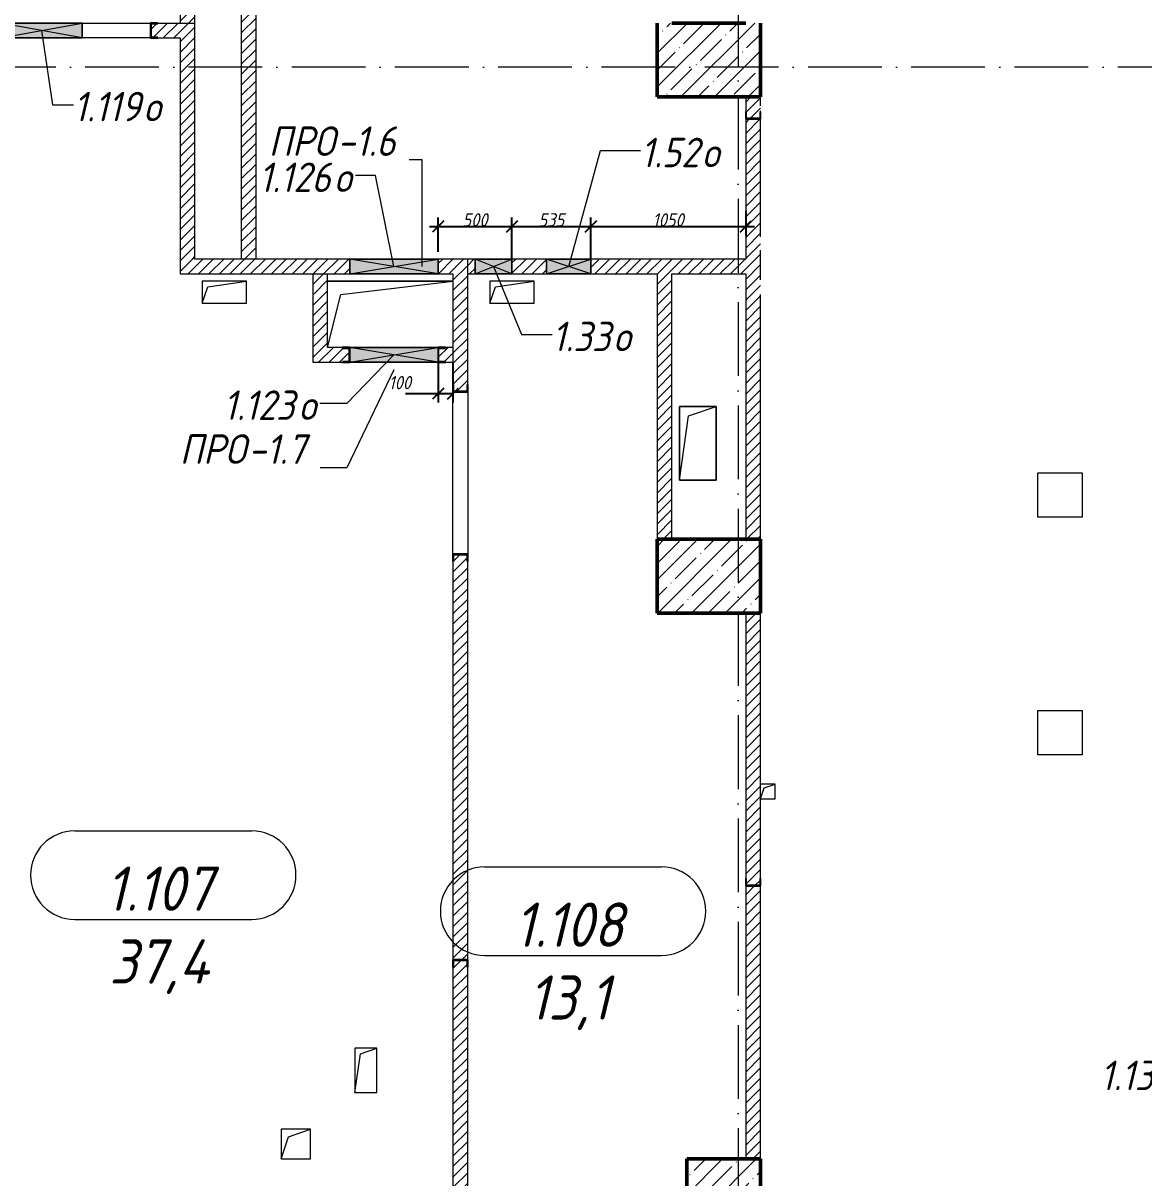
# Model space of a CAD drawing. Header units: millimetres. Extents: x -401725 to 250493, y 305116 to 802890.
# Drawn here: x -92265 to -84665, y 514568 to 522397 of the extents above; entities that cross this region are included whole.
import ezdxf

# ---------------------------------------------------------------- set-up
doc = ezdxf.new("R2010")
doc.units = ezdxf.units.MM
doc.linetypes.add('50_200_ШТРИХ_1Т_ш5_п1_п1_', pattern=[700, 500, -100, 0, -100])
for name, color, linetype, lineweight in [('A-____-____-DIMS', 7, 'Continuous', 9), ('A-DETL-GENF-OTLN', 7, 'Continuous', 9), ('A-FLOR-____-OTLN', 7, 'Continuous', 9), ('A-GENM-____-IDEN', 7, 'Continuous', 9), ('A-GENM-____-MCUT', 7, 'Continuous', 25), ('A-GENM-____-OTLN', 7, 'Continuous', 9), ('A-GENM-____-OTLN-1', 7, 'Continuous', 25), ('A-GLAZ-____-IDEN', 7, 'Continuous', 9), ('A-GLAZ-____-OTLN', 7, 'Continuous', 9), ('A-WALL-____-PATT-1', 7, 'Continuous', 9), ('A-WALL-FNSH-MCUT-1', 7, 'Continuous', 9), ('I-WALL-____-OTLN', 7, 'Continuous', 9), ('S-COLS-____-MCUT', 7, 'Continuous', 50), ('S-COLS-____-OTLN', 7, 'Continuous', 9), ('S-GRID-____-OTLN-1', 7, '50_200_ШТРИХ_1Т_ш5_п1_п1_', 9)]:
    doc.layers.add(name, color=color, linetype=linetype, lineweight=lineweight)
doc.layers.add('A-AREA-IDEN-1', color=7, linetype='Continuous', lineweight=9, true_color=0x000000)
doc.styles.add('ISOCPEUR_I', font='isocpeui.ttf', dxfattribs={"width": 0.9, "height": 2.5})
doc.styles.add('ISOCPEUR_I_11', font='isocpeui.ttf', dxfattribs={"width": 0.9, "height": 200})
doc.styles.add('ISOCPEUR_I_7', font='isocpeui.ttf', dxfattribs={"width": 0.9, "height": 90})
doc.dimstyles.new('ISO-1_8_0_9К_СРЕДНИЙ_Кладочные_1', dxfattribs={"dimscale": 304.8, "dimtxt": 89.638306, "dimasz": 0.246063, "dimexe": 0.19685, "dimexo": 0, "dimgap": 0, "dimtad": 1, "dimdec": 3, "dimrnd": 0.001, "dimdsep": 46, "dimtxsty": 'ISOCPEUR_I_7', "dimblk1": 'OBLIQUE', "dimblk2": 'OBLIQUE', "dimsah": 1, "dimcen": 0.09, "dimdle": 0.19685, "dimazin": 0, "dimtfac": 1, "dimtdec": 4, "dimtix": 1, "dimtmove": 0, "dimatfit": 3, "dimfxl": 1, "dimtvp": 1, "dimtolj": 1, "dimtzin": 0, "dimarcsym": 2})
doc.dimstyles.new('ISO-1_8_0_9К_СРЕДНИЙ_Кладочные_2', dxfattribs={"dimscale": 304.8, "dimtxt": 89.638306, "dimasz": 0.246063, "dimexe": 0.19685, "dimexo": 0, "dimgap": 0, "dimtad": 1, "dimdec": 3, "dimrnd": 0.001, "dimdsep": 46, "dimtxsty": 'ISOCPEUR_I_7', "dimblk1": 'OBLIQUE', "dimblk2": 'OBLIQUE', "dimsah": 1, "dimcen": 0.09, "dimdle": 0.19685, "dimazin": 0, "dimtfac": 1, "dimtdec": 4, "dimtix": 1, "dimtmove": 1, "dimatfit": 3, "dimfxl": 1, "dimtvp": 1, "dimtolj": 1, "dimtzin": 0, "dimarcsym": 2})
pattern_1 = [(45, (-176515.067, 459015.94), (-35.35534, 35.35534), [])]

# ---------------------------------------------------------------- blocks, each defined once
blk = doc.blocks.new('BSC_Колонна _Прямоугольная - 500х500-V117-АР1_План отверстий 1 этажа в осях 1-64_Ю-ЯЯ')
at = {"layer": 'S-COLS-____-OTLN'}
h = blk.add_hatch(dxfattribs=at)
h.set_pattern_fill('FP_128', color=256, style=0, pattern_type=2)
h.set_pattern_definition([(315, (-55431.04, 89000), (114.04925, 114.04925), []), (315, (-55431.04, 88885.95), (114.04925, 114.04925), [201.613, -40.323, 3.353, -36.97])])
h.paths.add_polyline_path([(-250, 250), (-250, -250), (250, -250), (250, 250)], flags=0)
at = {"layer": 'S-COLS-____-MCUT'}
for p, q in [((250, 250), (-250, 250)), ((-250, 250), (-250, -250)), ((250, -250), (250, 250)), ((-250, -250), (250, -250))]:
    blk.add_line(p, q, dxfattribs=at)
blk = doc.blocks.new('BSC_Колонна _Прямоугольная - 500х700-V147-АР1_План отверстий 1 этажа в осях 1-64_Ю-ЯЯ')
at = {"layer": 'S-COLS-____-OTLN'}
h = blk.add_hatch(dxfattribs=at)
h.set_pattern_fill('FP_159', color=256, style=0, pattern_type=2)
h.set_pattern_definition([(315, (-63131.04, 88900), (114.04925, 114.04925), []), (315, (-63131.04, 88785.95), (114.04925, 114.04925), [201.613, -40.323, 3.353, -36.97])])
h.paths.add_polyline_path([(-250, 250), (-250, -350), (250, -350), (250, 350), (-250, 350)], flags=0)
at = {"layer": 'S-COLS-____-MCUT'}
for p, q in [((250, 350), (-250, 350)), ((-250, 350), (-250, -350)), ((250, -250), (250, 250)), ((-250, -350), (250, -350))]:
    blk.add_line(p, q, dxfattribs=at)
blk = doc.blocks.new('BSC_Колонна _Прямоугольная - 500х700-V150-АР1_План отверстий 1 этажа в осях 1-64_Ю-ЯЯ')
at = {"layer": 'S-COLS-____-OTLN'}
h = blk.add_hatch(dxfattribs=at)
h.set_pattern_fill('FP_162', color=256, style=0, pattern_type=2)
h.set_pattern_definition([(315, (-59631.04, 88900), (114.04925, 114.04925), []), (315, (-59631.04, 88785.95), (114.04925, 114.04925), [201.613, -40.323, 3.353, -36.97])])
h.paths.add_polyline_path([(-250, 350), (-250, -350), (250, -350), (250, 350)], flags=0)
at = {"layer": 'S-COLS-____-MCUT'}
for p, q in [((250, 350), (-250, 350)), ((-250, 350), (-250, -350)), ((250, -350), (250, 350)), ((-250, -350), (250, -350))]:
    blk.add_line(p, q, dxfattribs=at)
blk = doc.blocks.new('154_Фахверк_СКБ_Швеллер - Тип_100_4010_1-28088705-АР1_План отверстий 1 этажа в осях 1-64_Ю-ЯЯ')
at = {"layer": 'A-GENM-____-MCUT'}
for p, q in [((175, 50), (125, 50)), ((125, 50), (125, -50)), ((128, 47), (175, 47)), ((128, -47), (128, 47)), ((175, 47), (175, 50)), ((125, -50), (175, -50)), ((175, -47), (128, -47)), ((175, -50), (175, -47))]:
    blk.add_line(p, q, dxfattribs=at)
blk = doc.blocks.new('154_Фахверк_СКБ_Швеллер - Тип_100_4010-27789772-АР1_План отверстий 1 этажа в осях 1-64_Ю-ЯЯ')
at = {"layer": 'A-GENM-____-MCUT'}
for p, q in [((175, 50), (125, 50)), ((125, 50), (125, -50)), ((128, 47), (175, 47)), ((128, -47), (128, 47)), ((175, 47), (175, 50)), ((125, -50), (175, -50)), ((175, -47), (128, -47)), ((175, -50), (175, -47))]:
    blk.add_line(p, q, dxfattribs=at)
blk = doc.blocks.new('154_Фахверк_СКБ_Швеллер - Тип_100_3600-27825154-АР1_План отверстий 1 этажа в осях 1-64_Ю-ЯЯ')
at = {"layer": 'A-GENM-____-MCUT'}
for p, q in [((175, 50), (125, 50)), ((125, 50), (125, -50)), ((128, 47), (175, 47)), ((128, -47), (128, 47)), ((175, 47), (175, 50)), ((125, -50), (175, -50)), ((175, -47), (128, -47)), ((175, -50), (175, -47))]:
    blk.add_line(p, q, dxfattribs=at)
blk = doc.blocks.new('AR_Отверстие прямоугольное _в плите_ - AR_Отверстие прямоугольное _в плите_-30459597-АР1_План отверстий 1 этажа в осях 1-64_Ю-ЯЯ')
at = {"layer": 'A-GENM-____-OTLN'}
for p, q in [((100, 100), (-100, 100)), ((-100, 100), (-100, -100)), ((-50, 50), (100, 100)), ((100, -100), (100, 100)), ((-100, -100), (-50, 50)), ((-100, -100), (100, -100))]:
    blk.add_line(p, q, dxfattribs=at)
blk = doc.blocks.new('AR_Отверстие прямоугольное _в плите_ - AR_Отверстие прямоугольное _в плите_-30459630-АР1_План отверстий 1 этажа в осях 1-64_Ю-ЯЯ')
at = {"layer": 'A-GENM-____-OTLN'}
for p, q in [((75, 150), (-75, 150)), ((-75, 150), (-75, -150)), ((-75, -150), (-37.5, 112.5)), ((-37.5, 112.5), (75, 150)), ((75, -150), (75, 150)), ((-75, -150), (75, -150))]:
    blk.add_line(p, q, dxfattribs=at)
blk = doc.blocks.new('AR_Отверстие прямоугольное _в плите_ - AR_Отверстие прямоугольное _в плите_-30459637-АР1_План отверстий 1 этажа в осях 1-64_Ю-ЯЯ')
at = {"layer": 'A-GENM-____-OTLN'}
for p, q in [((150, 75), (-150, 75)), ((-150, 75), (-150, -75)), ((-150, -75), (-112.5, 37.5)), ((-112.5, 37.5), (150, 75)), ((150, -75), (150, 75)), ((-150, -75), (150, -75))]:
    blk.add_line(p, q, dxfattribs=at)
blk = doc.blocks.new('AR_Отверстие прямоугольное _в плите_ - AR_Отверстие прямоугольное _в плите_-30459871-АР1_План отверстий 1 этажа в осях 1-64_Ю-ЯЯ')
at = {"layer": 'A-GENM-____-OTLN'}
for p, q in [((50, 50), (-50, 50)), ((-50, -50), (-25, 25)), ((-25, 25), (50, 50)), ((50, -50), (50, 50)), ((-50, -50), (50, -50))]:
    blk.add_line(p, q, dxfattribs=at)
blk = doc.blocks.new('AR_Отверстие прямоугольное _в плите_ - AR_Отверстие прямоугольное _в плите_-V185-АР1_План отверстий 1 этажа в осях 1-64_Ю-ЯЯ')
at = {"layer": 'A-GENM-____-OTLN'}
for p, q in [((125, 250), (-125, 250)), ((-125, 250), (-125, -250)), ((-62.5, 187.5), (125, 250)), ((125, -250), (125, 250)), ((-125, -250), (-62.5, 187.5)), ((-125, -250), (125, -250))]:
    blk.add_line(p, q, dxfattribs=at)
blk = doc.blocks.new('AR_Отверстие прямоугольное _в плите_ - AR_Отверстие прямоугольное _в плите_-30602922-АР1_План отверстий 1 этажа в осях 1-64_Ю-ЯЯ')
at = {"layer": 'A-GENM-____-OTLN'}
for p, q in [((425, 225), (-425, 225)), ((-335, 135), (425, 225)), ((-425, -225), (-335, 135))]:
    blk.add_line(p, q, dxfattribs=at)
blk = doc.blocks.new('AR_Отверстие прямоугольное _в стене__БезПР - AR_Отверстие прямоугольное _в стене__БезПР-36427560-АР1_План отверстий 1 этажа в осях 1-64_Ю-ЯЯ')
at = {"layer": 'A-GLAZ-____-OTLN'}
blk.add_hatch(color=256, dxfattribs=at).paths.add_polyline_path([(275, 50), (-275, 50), (-275, -50), (275, -50)], flags=0)
at = {"layer": 'A-DETL-GENF-OTLN'}
for p, q in [((-275, -50), (-275, 50)), ((-275, 50), (275, 50)), ((275, 50), (-275, -50)), ((-275, 50), (275, -50)), ((275, 50), (-275, 50)), ((-275, 50), (-275, -50)), ((275, 50), (275, -50)), ((275, -50), (275, 50)), ((275, -50), (-275, -50)), ((-275, -50), (275, -50))]:
    blk.add_line(p, q, dxfattribs=at)
at = {"layer": 'A-GLAZ-____-OTLN'}
blk.add_line((275, 50), (-275, 50), dxfattribs=at)
blk = doc.blocks.new('AR_Отверстие прямоугольное _в стене__БезПР - AR_Отверстие прямоугольное _в стене__БезПР-36428558-АР1_План отверстий 1 этажа в осях 1-64_Ю-ЯЯ')
at = {"layer": 'A-GLAZ-____-OTLN'}
blk.add_hatch(color=256, dxfattribs=at).paths.add_polyline_path([(125, 50), (-125, 50), (-125, -50), (125, -50)], flags=0)
at = {"layer": 'A-DETL-GENF-OTLN'}
for p, q in [((-125, -50), (-125, 50)), ((-125, 50), (125, 50)), ((125, 50), (-125, -50)), ((-125, 50), (125, -50)), ((125, 50), (-125, 50)), ((-125, 50), (-125, -50)), ((125, 50), (125, -50)), ((125, -50), (125, 50)), ((125, -50), (-125, -50)), ((-125, -50), (125, -50))]:
    blk.add_line(p, q, dxfattribs=at)
blk = doc.blocks.new('AR_Отверстие прямоугольное _в стене_ - AR_Отверстие прямоугольное _в стене__ОВ-36734209-АР1_План отверстий 1 этажа в осях 1-64_Ю-ЯЯ')
at = {"layer": 'A-GLAZ-____-OTLN'}
blk.add_hatch(color=256, dxfattribs=at).paths.add_polyline_path([(-300, 50), (-300, -50), (300, -50), (300, 50), (172.9, 50)], flags=0)
at = {"layer": 'A-DETL-GENF-OTLN'}
for p, q in [((-300, 50), (300, 50)), ((300, 50), (-300, -50)), ((-300, 50), (300, -50)), ((300, 50), (-300, 50)), ((300, -50), (-300, -50)), ((-300, -50), (300, -50))]:
    blk.add_line(p, q, dxfattribs=at)
blk = doc.blocks.new('AR_Отверстие прямоугольное _в стене__БезПР - AR_Отверстие прямоугольное _в стене__БезПР-36429167-АР1_План отверстий 1 этажа в осях 1-64_Ю-ЯЯ')
at = {"layer": 'A-GLAZ-____-OTLN'}
blk.add_hatch(color=256, dxfattribs=at).paths.add_polyline_path([(150, 50), (-150, 50), (-150, -50), (150, -50)], flags=0)
at = {"layer": 'A-DETL-GENF-OTLN'}
for p, q in [((-150, -50), (-150, 50)), ((-150, 50), (150, 50)), ((150, 50), (-150, -50)), ((-150, 50), (150, -50)), ((150, 50), (-150, 50)), ((-150, 50), (-150, -50)), ((150, 50), (150, -50)), ((150, -50), (150, 50)), ((150, -50), (-150, -50)), ((-150, -50), (150, -50))]:
    blk.add_line(p, q, dxfattribs=at)
blk = doc.blocks.new('AR_Отверстие прямоугольное _в стене_ - AR_Отверстие прямоугольное _в стене__ОВ-36734125-АР1_План отверстий 1 этажа в осях 1-64_Ю-ЯЯ')
at = {"layer": 'A-GLAZ-____-OTLN'}
blk.add_hatch(color=256, dxfattribs=at).paths.add_polyline_path([(172.9, 50), (-300, 50), (-300, -50), (300, -50), (300, 50)], flags=0)
at = {"layer": 'A-DETL-GENF-OTLN'}
for p, q in [((-300, -50), (-300, 50)), ((-300, 50), (300, 50)), ((300, 50), (-300, -50)), ((-300, 50), (300, -50)), ((300, 50), (-300, 50)), ((-300, 50), (-300, -50)), ((300, 50), (300, -50)), ((300, -50), (300, 50)), ((300, -50), (-300, -50)), ((-300, -50), (300, -50))]:
    blk.add_line(p, q, dxfattribs=at)
blk = doc.blocks.new('_Oblique')
at = {"color": 0, "linetype": 'ByBlock', "lineweight": -2}
blk.add_line((-0.5, -0.5), (0.5, 0.5), dxfattribs=at)
blk = doc.blocks.new('*D13706')
at = {"layer": 'A-____-____-DIMS', "color": 0, "lineweight": -2, "transparency": 16777216}
for p, q in [((-89450.1, 520847), (-89450.1, 521077.7)), ((-88950.1, 520797), (-88950.1, 521077.7)), ((-89510.1, 521017.7), (-88890.1, 521017.7))]:
    blk.add_line(p, q, dxfattribs=at)
at = {"layer": 'Defpoints', "color": 0, "transparency": 16777216}
for p in [(-88950.1, 521017.7), (-89450.1, 520847), (-88950.1, 520797)]:
    blk.add_point(p, dxfattribs=at)
at = {"layer": 'A-____-____-DIMS', "color": 0, "lineweight": -2, "transparency": 16777216, "xscale": 75, "yscale": 75, "zscale": 75, "rotation": 180}
blk.add_blockref('_Oblique', (-89450.1, 521017.7), dxfattribs=at)
at = {"layer": 'A-____-____-DIMS', "color": 0, "lineweight": -2, "transparency": 16777216, "xscale": 75, "yscale": 75, "zscale": 75}
blk.add_blockref('_Oblique', (-88950.1, 521017.7), dxfattribs=at)
at = {"layer": 'A-____-____-DIMS', "color": 0, "transparency": 16777216, "insert": (-89200.1, 521062.7), "char_height": 90, "width": 409.578, "attachment_point": 5, "style": 'ISOCPEUR_I_7'}
blk.add_mtext('\\A1;500', dxfattribs=at)
blk = doc.blocks.new('*D13707')
at = {"layer": 'A-____-____-DIMS', "color": 0, "lineweight": -2, "transparency": 16777216}
for p, q in [((-88950.1, 520797), (-88950.1, 521077.7)), ((-88415.1, 520797), (-88415.1, 521077.7)), ((-89010.1, 521017.7), (-88355.1, 521017.7))]:
    blk.add_line(p, q, dxfattribs=at)
at = {"layer": 'Defpoints', "color": 0, "transparency": 16777216}
for p in [(-88415.1, 521017.7), (-88950.1, 520797), (-88415.1, 520797)]:
    blk.add_point(p, dxfattribs=at)
at = {"layer": 'A-____-____-DIMS', "color": 0, "lineweight": -2, "transparency": 16777216, "xscale": 75, "yscale": 75, "zscale": 75, "rotation": 180}
blk.add_blockref('_Oblique', (-88950.1, 521017.7), dxfattribs=at)
at = {"layer": 'A-____-____-DIMS', "color": 0, "lineweight": -2, "transparency": 16777216, "xscale": 75, "yscale": 75, "zscale": 75}
blk.add_blockref('_Oblique', (-88415.1, 521017.7), dxfattribs=at)
at = {"layer": 'A-____-____-DIMS', "color": 0, "transparency": 16777216, "insert": (-88682.6, 521062.7), "char_height": 90, "width": 409.578, "attachment_point": 5, "style": 'ISOCPEUR_I_7'}
blk.add_mtext('\\A1;535', dxfattribs=at)
blk = doc.blocks.new('*D13708')
at = {"layer": 'A-____-____-DIMS', "color": 0, "lineweight": -2, "transparency": 16777216}
for p, q in [((-87365.1, 521123.8), (-87365.1, 520957.7)), ((-88415.1, 520797), (-88415.1, 521077.7)), ((-88475.1, 521017.7), (-87305.1, 521017.7))]:
    blk.add_line(p, q, dxfattribs=at)
at = {"layer": 'Defpoints', "color": 0, "transparency": 16777216}
for p in [(-87365.1, 521123.8), (-87365.1, 521017.7), (-88415.1, 520797)]:
    blk.add_point(p, dxfattribs=at)
at = {"layer": 'A-____-____-DIMS', "color": 0, "lineweight": -2, "transparency": 16777216, "xscale": 75, "yscale": 75, "zscale": 75, "rotation": 180}
blk.add_blockref('_Oblique', (-88415.1, 521017.7), dxfattribs=at)
at = {"layer": 'A-____-____-DIMS', "color": 0, "lineweight": -2, "transparency": 16777216, "xscale": 75, "yscale": 75, "zscale": 75}
blk.add_blockref('_Oblique', (-87365.1, 521017.7), dxfattribs=at)
at = {"layer": 'A-____-____-DIMS', "color": 0, "transparency": 16777216, "insert": (-87890.1, 521062.7), "char_height": 90, "width": 504.733, "attachment_point": 5, "style": 'ISOCPEUR_I_7'}
blk.add_mtext('\\A1;1050', dxfattribs=at)
blk = doc.blocks.new('*D13709')
at = {"layer": 'A-____-____-DIMS', "color": 0, "lineweight": -2, "transparency": 16777216}
for p, q in [((-89450.1, 520145), (-89450.1, 519824.4)), ((-89350.1, 520097), (-89350.1, 519824.4)), ((-89450.1, 519884.4), (-89671.6, 519884.4)), ((-89350.1, 519884.4), (-89510.1, 519884.4))]:
    blk.add_line(p, q, dxfattribs=at)
at = {"layer": 'Defpoints', "color": 0, "transparency": 16777216}
for p in [(-89450.1, 520145), (-89350.1, 520097), (-89350.1, 519884.4)]:
    blk.add_point(p, dxfattribs=at)
at = {"layer": 'A-____-____-DIMS', "color": 0, "lineweight": -2, "transparency": 16777216, "xscale": 75, "yscale": 75, "zscale": 75, "rotation": 180}
blk.add_blockref('_Oblique', (-89450.1, 519884.4), dxfattribs=at)
at = {"layer": 'A-____-____-DIMS', "color": 0, "lineweight": -2, "transparency": 16777216, "xscale": 75, "yscale": 75, "zscale": 75}
blk.add_blockref('_Oblique', (-89350.1, 519884.4), dxfattribs=at)
at = {"layer": 'A-____-____-DIMS', "color": 0, "transparency": 16777216, "insert": (-89785.5, 520004.4), "char_height": 90, "width": 368.207, "attachment_point": 1, "line_spacing_factor": 1.149209, "style": 'ISOCPEUR_I_7'}
blk.add_mtext('\\A1;100', dxfattribs=at)
blk = doc.blocks.new('AAR_СКБ_Марка_помещения_1_5 ммп - Номер _ Площадь-27962135-АИ_План этажа_Стены_1')
at = {"layer": 'A-AREA-IDEN-1'}
for p, q in [((-2.987, 3), (3.013, 3)), ((-2.987, 0), (3.013, 0))]:
    blk.add_line(p, q, dxfattribs=at)
for centre, start, end in [((-2.987, 1.5), 90, 270), ((3.013, 1.5), 270, 90)]:
    blk.add_arc(centre, 1.5, start, end, dxfattribs=at)

msp = doc.modelspace()

# ---------------------------------------------------------------- hatches: boundary and pattern name
at = {"layer": 'A-WALL-____-PATT-1'}
h = msp.add_hatch(dxfattribs=at)
h.set_pattern_fill('FP_5', color=256, style=0, pattern_type=2)
h.set_pattern_definition(pattern_1)
h.paths.add_polyline_path([(-91200.0675, 522396.6355), (-91100.0675, 522396.6355), (-91100.0675, 523466.983), (-91200.0675, 523466.983), (-91200.0675, 522697.7393)], flags=0)
h.paths.add_polyline_path([(-91119.7226, 523766.983), (-91100.0675, 523766.983), (-91100.0675, 525546.983), (-91200.0675, 525546.983), (-91200.0675, 523766.983)], flags=0)
h.paths.add_polyline_path([(-91196.6192, 525996.983), (-91100.0675, 525996.983), (-91100.0675, 526096.983), (-91200.0675, 526096.983), (-91200.0675, 525996.983)], flags=0)
h = msp.add_hatch(dxfattribs=at)
h.set_pattern_fill('FP_5', color=256, style=0, pattern_type=2)
h.set_pattern_definition(pattern_1)
h.paths.add_polyline_path([(-90685.0675, 520796.983), (-90685.0675, 523096.983), (-90785.0675, 523096.983), (-90785.0675, 520796.983)], flags=0)
h = msp.add_hatch(dxfattribs=at)
h.set_pattern_fill('FP_5', color=256, style=0, pattern_type=2)
h.set_pattern_definition(pattern_1)
h.paths.add_polyline_path([(-91200.0675, 522296.6355), (-91200.0675, 522396.6355), (-91350.0675, 522396.6355), (-91350.0675, 522393.6355), (-91397.0675, 522393.6355), (-91397.0675, 522299.6355), (-91350.0675, 522299.6355), (-91350.0675, 522296.6355)], flags=0)
h.paths.add_polyline_path([(-93015.0675, 522296.6355), (-92550.0675, 522296.6355), (-92550.0675, 522299.6355), (-92503.0675, 522299.6355), (-92503.0675, 522393.6355), (-92550.0675, 522393.6355), (-92550.0675, 522396.6355), (-93015.0675, 522396.6355), (-93015.0675, 522299.6355)], flags=0)
h = msp.add_hatch(dxfattribs=at)
h.set_pattern_fill('FP_5', color=256, style=0, pattern_type=2)
h.set_pattern_definition(pattern_1)
h.paths.add_polyline_path([(-91200.0675, 520796.983), (-91100.0675, 520796.983), (-91100.0675, 522396.6355), (-91200.0675, 522396.6355), (-91200.0675, 521083.2542)], flags=0)
h = msp.add_hatch(dxfattribs=at)
h.set_pattern_fill('FP_5', color=256, style=0, pattern_type=2)
h.set_pattern_definition(pattern_1)
h.paths.add_polyline_path([(-87365.0675, 518896.983), (-87265.0675, 518896.983), (-87265.0675, 521746.983), (-87365.0675, 521746.983), (-87365.0675, 519468.7691)], flags=0)
h.paths.add_polyline_path([(-87278.4311, 521749.983), (-87268.0675, 521749.983), (-87268.0675, 521796.983), (-87265.0675, 521796.983), (-87265.0675, 521896.983), (-87365.0675, 521896.983), (-87365.0675, 521796.983), (-87362.0675, 521796.983), (-87362.0675, 521749.983)], flags=0)
h = msp.add_hatch(dxfattribs=at)
h.set_pattern_fill('FP_5', color=256, style=0, pattern_type=2)
h.set_pattern_definition(pattern_1)
h.paths.add_polyline_path([(-89350.0675, 520696.983), (-89350.0675, 520796.983), (-89450.0675, 520796.983), (-89450.0675, 520696.983)], flags=0)
h.paths.add_polyline_path([(-90050.0675, 520696.983), (-90050.0675, 520796.983), (-91200.0675, 520796.983), (-91200.0675, 520696.983)], flags=0)
h = msp.add_hatch(dxfattribs=at)
h.set_pattern_fill('FP_5', color=256, style=0, pattern_type=2)
h.set_pattern_definition(pattern_1)
h.paths.add_polyline_path([(-89253.0675, 513296.983), (-89250.0675, 513296.983), (-89250.0675, 515996.983), (-89253.0675, 515996.983), (-89253.0675, 516043.983), (-89347.0675, 516043.983), (-89347.0675, 515996.983), (-89350.0675, 515996.983), (-89350.0675, 513296.983), (-89347.0675, 513296.983)], flags=0)
h.paths.add_polyline_path([(-89350.0675, 516046.983), (-89250.0675, 516046.983), (-89250.0675, 518746.983), (-89253.0675, 518746.983), (-89253.0675, 518793.983), (-89347.0675, 518793.983), (-89347.0675, 518746.983), (-89350.0675, 518746.983), (-89350.0675, 516239.7989)], flags=0)
h.paths.add_polyline_path([(-89347.0675, 519899.983), (-89253.0675, 519899.983), (-89253.0675, 519946.983), (-89250.0675, 519946.983), (-89250.0675, 520796.983), (-89350.0675, 520796.983), (-89350.0675, 519946.983), (-89347.0675, 519946.983)], flags=0)
h = msp.add_hatch(dxfattribs=at)
h.set_pattern_fill('FP_5', color=256, style=0, pattern_type=2)
h.set_pattern_definition(pattern_1)
h.paths.add_polyline_path([(-87365.0675, 520696.983), (-87365.0675, 520796.983), (-88415.0675, 520796.983), (-88415.0675, 520696.983), (-87865.0675, 520696.983)], flags=0)
h.paths.add_polyline_path([(-89250.0675, 520696.983), (-89200.0675, 520696.983), (-89200.0675, 520796.983), (-89250.0675, 520796.983)], flags=0)
h.paths.add_polyline_path([(-88950.0675, 520696.983), (-88715.0675, 520696.983), (-88715.0675, 520796.983), (-88950.0675, 520796.983), (-88950.0675, 520773.6367)], flags=0)
h = msp.add_hatch(dxfattribs=at)
h.set_pattern_fill('FP_5', color=256, style=0, pattern_type=2)
h.set_pattern_definition(pattern_1)
h.paths.add_polyline_path([(-90200.0675, 520196.983), (-90200.0675, 520696.983), (-90300.0675, 520696.983), (-90300.0675, 520196.983)], flags=0)
h = msp.add_hatch(dxfattribs=at)
h.set_pattern_fill('FP_5', color=256, style=0, pattern_type=2)
h.set_pattern_definition(pattern_1)
h.paths.add_polyline_path([(-87865.0675, 518896.983), (-87865.0675, 520696.983), (-87965.0675, 520696.983), (-87965.0675, 518896.983)], flags=0)
h = msp.add_hatch(dxfattribs=at)
h.set_pattern_fill('FP_5', color=256, style=0, pattern_type=2)
h.set_pattern_definition(pattern_1)
h.paths.add_polyline_path([(-89400.0675, 520096.983), (-89350.0675, 520096.983), (-89350.0675, 520196.983), (-89400.0675, 520196.983), (-89400.0675, 520193.983), (-89447.0675, 520193.983), (-89447.0675, 520099.983), (-89400.0675, 520099.983)], flags=0)
h.paths.add_polyline_path([(-90300.0675, 520096.983), (-90100.0675, 520096.983), (-90100.0675, 520099.983), (-90053.0675, 520099.983), (-90053.0675, 520193.983), (-90100.0675, 520193.983), (-90100.0675, 520196.983), (-90300.0675, 520196.983)], flags=0)
h = msp.add_hatch(dxfattribs=at)
h.set_pattern_fill('FP_5', color=256, style=0, pattern_type=2)
h.set_pattern_definition(pattern_1)
h.paths.add_polyline_path([(-87365.0675, 514696.983), (-87265.0675, 514696.983), (-87265.0675, 516546.983), (-87365.0675, 516546.983), (-87365.0675, 516239.7989)], flags=0)
h.paths.add_polyline_path([(-87268.0675, 516549.983), (-87268.0675, 516596.983), (-87265.0675, 516596.983), (-87265.0675, 518396.983), (-87365.0675, 518396.983), (-87365.0675, 516596.983), (-87362.0675, 516596.983), (-87362.0675, 516549.983)], flags=0)

# ---------------------------------------------------------------- linework, layer by layer
at = {"layer": 'A-FLOR-____-OTLN'}
for p, q in [((-90200.0675, 520646.983), (-89350.0675, 520646.983)), ((-87815.0675, 519796.983), (-87565.0675, 519796.983)), ((-87815.0675, 519296.983), (-87815.0675, 519796.983)), ((-87565.0675, 519796.983), (-87565.0675, 519296.983)), ((-85384.6106, 519346.983), (-85084.6106, 519346.983)), ((-85384.6106, 519046.983), (-85384.6106, 519346.983)), ((-85084.6106, 519346.983), (-85084.6106, 519046.983)), ((-87565.0675, 519296.983), (-87815.0675, 519296.983)), ((-85084.6106, 519046.983), (-85384.6106, 519046.983)), ((-85384.6106, 517736.983), (-85084.6106, 517736.983)), ((-85384.6106, 517436.983), (-85384.6106, 517736.983)), ((-85084.6106, 517736.983), (-85084.6106, 517436.983)), ((-85084.6106, 517436.983), (-85384.6106, 517436.983))]:
    msp.add_line(p, q, dxfattribs=at)
at = {"layer": 'A-GENM-____-IDEN'}
for p, q in [((-89558.7008, 521469.2496), (-89646.9003, 521469.2496)), ((-89558.7008, 520746.983), (-89558.7008, 521469.2496)), ((-89750.0675, 520046.983), (-90068.9136, 519381.4975)), ((-90068.9136, 519381.4975), (-90250.0596, 519381.4975))]:
    msp.add_line(p, q, dxfattribs=at)
at = {"layer": 'A-GLAZ-____-IDEN'}
for p, q in [((-92140.0675, 522346.6355), (-92064.9597, 521843.366)), ((-92064.9597, 521843.366), (-91923.0177, 521843.366)), ((-88565.0675, 520746.983), (-88350.2556, 521531.9458)), ((-88350.2556, 521531.9458), (-88077.4181, 521531.9458)), ((-89876.1322, 521364.0433), (-90011.3038, 521364.0433)), ((-89750.0675, 520746.983), (-89876.1322, 521364.0433)), ((-89075.0675, 520746.983), (-88886.1818, 520284.5286)), ((-88886.1818, 520284.5286), (-88677.9581, 520284.5286)), ((-89750.0675, 520146.983), (-90068.9136, 519818.8747)), ((-90068.9136, 519818.8747), (-90251.8951, 519818.8747))]:
    msp.add_line(p, q, dxfattribs=at)
at = {"layer": 'A-WALL-FNSH-MCUT-1'}
for p, q in [((-91200.0675, 523466.983), (-91200.0675, 522396.6355)), ((-90685.0675, 520796.983), (-90685.0675, 523196.983)), ((-91100.0675, 520796.983), (-91100.0675, 523096.983)), ((-90785.0675, 523096.983), (-90785.0675, 520796.983)), ((-91350.0675, 522396.6355), (-91100.0675, 522396.6355)), ((-91350.0675, 522296.6355), (-91200.0675, 522296.6355)), ((-91200.0675, 522296.6355), (-91200.0675, 520696.983)), ((-87365.0675, 521896.983), (-87365.0675, 521796.983)), ((-87265.0675, 521836.983), (-87265.0675, 521896.983)), ((-87365.0675, 521746.983), (-87365.0675, 520796.983)), ((-87265.0675, 520946.983), (-87265.0675, 521746.983)), ((-87265.0675, 520656.983), (-87265.0675, 520856.983)), ((-90050.0675, 520796.983), (-91100.0675, 520796.983)), ((-89200.0675, 520796.983), (-89450.0675, 520796.983)), ((-89250.0675, 519946.983), (-89250.0675, 520796.983)), ((-88715.0675, 520796.983), (-88950.0675, 520796.983)), ((-87365.0675, 520796.983), (-88415.0675, 520796.983)), ((-91200.0675, 520696.983), (-90050.0675, 520696.983)), ((-90300.0675, 520696.983), (-90300.0675, 520096.983)), ((-90200.0675, 520196.983), (-90200.0675, 520696.983)), ((-89450.0675, 520696.983), (-89350.0675, 520696.983)), ((-89350.0675, 520696.983), (-89350.0675, 519946.983)), ((-89250.0675, 520696.983), (-89200.0675, 520696.983)), ((-88950.0675, 520696.983), (-88715.0675, 520696.983)), ((-88415.0675, 520696.983), (-87965.0675, 520696.983)), ((-87965.0675, 520696.983), (-87965.0675, 518896.983)), ((-87865.0675, 520696.983), (-87365.0675, 520696.983)), ((-87865.0675, 518896.983), (-87865.0675, 520696.983)), ((-87365.0675, 520696.983), (-87365.0675, 518896.983)), ((-87265.0675, 518896.983), (-87265.0675, 520556.983)), ((-90100.0675, 520196.983), (-90200.0675, 520196.983)), ((-89350.0675, 520196.983), (-89400.0675, 520196.983)), ((-90300.0675, 520096.983), (-90100.0675, 520096.983)), ((-89400.0675, 520096.983), (-89350.0675, 520096.983)), ((-89350.0675, 518746.983), (-89350.0675, 516046.983)), ((-89250.0675, 516046.983), (-89250.0675, 518746.983)), ((-87365.0675, 518396.983), (-87365.0675, 516596.983)), ((-87265.0675, 516596.983), (-87265.0675, 518396.983)), ((-87365.0675, 516546.983), (-87365.0675, 514696.983)), ((-87265.0675, 514696.983), (-87265.0675, 516546.983)), ((-89350.0675, 515996.983), (-89350.0675, 510796.983)), ((-89250.0675, 513296.983), (-89250.0675, 515996.983))]:
    msp.add_line(p, q, dxfattribs=at)
at = {"layer": 'I-WALL-____-OTLN'}
for p, q in [((-91865.0675, 522396.6355), (-91400.0675, 522396.6355)), ((-91400.0675, 522296.6355), (-91865.0675, 522296.6355)), ((-89350.0675, 518796.983), (-89350.0675, 519896.983)), ((-89250.0675, 519896.983), (-89250.0675, 518796.983))]:
    msp.add_line(p, q, dxfattribs=at)
at = {"layer": 'S-GRID-____-OTLN-1'}
for p, q in [((-87415.0675, 549908.7924), (-87415.0675, 498597.5699)), ((-72440.6609, 522096.983), (-181183.8377, 522096.983))]:
    msp.add_line(p, q, dxfattribs=at)

# ---------------------------------------------------------------- block references
at = {"layer": 'A-AREA-IDEN-1', "xscale": 199.9999999999999, "yscale": 199.9999999999999, "zscale": 199.9999999999999}
for p in [(-91316.8754, 516320.4451), (-88538.1885, 516076.0256)]:
    msp.add_blockref('AAR_СКБ_Марка_помещения_1_5 ммп - Номер _ Площадь-27962135-АИ_План этажа_Стены_1', p, dxfattribs=at)
at = {"layer": 'A-GENM-____-OTLN'}
for name, p in [('AR_Отверстие прямоугольное _в плите_ - AR_Отверстие прямоугольное _в плите_-30459637-АР1_План отверстий 1 этажа в осях 1-64_Ю-ЯЯ', (-90900.0675, 520571.983)), ('AR_Отверстие прямоугольное _в плите_ - AR_Отверстие прямоугольное _в плите_-30602922-АР1_План отверстий 1 этажа в осях 1-64_Ю-ЯЯ', (-89775.0675, 520421.983)), ('AR_Отверстие прямоугольное _в плите_ - AR_Отверстие прямоугольное _в плите_-30459637-АР1_План отверстий 1 этажа в осях 1-64_Ю-ЯЯ', (-88950.0675, 520571.983)), ('AR_Отверстие прямоугольное _в плите_ - AR_Отверстие прямоугольное _в плите_-V185-АР1_План отверстий 1 этажа в осях 1-64_Ю-ЯЯ', (-87690.0675, 519546.983)), ('AR_Отверстие прямоугольное _в плите_ - AR_Отверстие прямоугольное _в плите_-30459871-АР1_План отверстий 1 этажа в осях 1-64_Ю-ЯЯ', (-87215.0675, 517186.983)), ('AR_Отверстие прямоугольное _в плите_ - AR_Отверстие прямоугольное _в плите_-30459630-АР1_План отверстий 1 этажа в осях 1-64_Ю-ЯЯ', (-89940.0675, 515296.983)), ('AR_Отверстие прямоугольное _в плите_ - AR_Отверстие прямоугольное _в плите_-30459597-АР1_План отверстий 1 этажа в осях 1-64_Ю-ЯЯ', (-90415.0675, 514796.983))]:
    msp.add_blockref(name, p, dxfattribs=at)
at = {"layer": 'A-GENM-____-OTLN-1'}
for name, p in [('154_Фахверк_СКБ_Швеллер - Тип_100_3600-27825154-АР1_План отверстий 1 этажа в осях 1-64_Ю-ЯЯ', (-91525.0675, 522346.6355)), ('154_Фахверк_СКБ_Швеллер - Тип_100_4010_1-28088705-АР1_План отверстий 1 этажа в осях 1-64_Ю-ЯЯ', (-89575.0675, 520146.983))]:
    msp.add_blockref(name, p, dxfattribs=at)
for name, p, rotation in [('154_Фахверк_СКБ_Швеллер - Тип_100_4010_1-28088705-АР1_План отверстий 1 этажа в осях 1-64_Ю-ЯЯ', (-87315.0675, 521621.983), 89.99999999999993), ('154_Фахверк_СКБ_Швеллер - Тип_100_4010-27789772-АР1_План отверстий 1 этажа в осях 1-64_Ю-ЯЯ', (-89925.0675, 520146.983), 180), ('154_Фахверк_СКБ_Швеллер - Тип_100_4010-27789772-АР1_План отверстий 1 этажа в осях 1-64_Ю-ЯЯ', (-89300.0675, 519771.983), 89.9999999999999), ('154_Фахверк_СКБ_Швеллер - Тип_100_3600-27825154-АР1_План отверстий 1 этажа в осях 1-64_Ю-ЯЯ', (-89300.0675, 518921.983), 269.9999999999999), ('154_Фахверк_СКБ_Швеллер - Тип_100_4010-27789772-АР1_План отверстий 1 этажа в осях 1-64_Ю-ЯЯ', (-87315.0675, 516421.983), 89.99999999999993), ('154_Фахверк_СКБ_Швеллер - Тип_100_4010-27789772-АР1_План отверстий 1 этажа в осях 1-64_Ю-ЯЯ', (-89300.0675, 516171.983), 269.9999999999999)]:
    msp.add_blockref(name, p, dxfattribs=dict(at, rotation=rotation))
at = {"layer": 'A-GLAZ-____-OTLN', "rotation": 180}
for name, p in [('AR_Отверстие прямоугольное _в стене__БезПР - AR_Отверстие прямоугольное _в стене__БезПР-36427560-АР1_План отверстий 1 этажа в осях 1-64_Ю-ЯЯ', (-92140.0675, 522346.6355)), ('AR_Отверстие прямоугольное _в стене_ - AR_Отверстие прямоугольное _в стене__ОВ-36734125-АР1_План отверстий 1 этажа в осях 1-64_Ю-ЯЯ', (-89750.0675, 520746.983)), ('AR_Отверстие прямоугольное _в стене__БезПР - AR_Отверстие прямоугольное _в стене__БезПР-36428558-АР1_План отверстий 1 этажа в осях 1-64_Ю-ЯЯ', (-89075.0675, 520746.983)), ('AR_Отверстие прямоугольное _в стене__БезПР - AR_Отверстие прямоугольное _в стене__БезПР-36429167-АР1_План отверстий 1 этажа в осях 1-64_Ю-ЯЯ', (-88565.0675, 520746.983)), ('AR_Отверстие прямоугольное _в стене_ - AR_Отверстие прямоугольное _в стене__ОВ-36734209-АР1_План отверстий 1 этажа в осях 1-64_Ю-ЯЯ', (-89750.0675, 520146.983))]:
    msp.add_blockref(name, p, dxfattribs=at)
at = {"layer": 'S-COLS-____-OTLN', "rotation": 89.9999999999999}
for name, p in [('BSC_Колонна _Прямоугольная - 500х700-V147-АР1_План отверстий 1 этажа в осях 1-64_Ю-ЯЯ', (-87615.0675, 522146.983)), ('BSC_Колонна _Прямоугольная - 500х700-V150-АР1_План отверстий 1 этажа в осях 1-64_Ю-ЯЯ', (-87615.0675, 518646.983)), ('BSC_Колонна _Прямоугольная - 500х500-V117-АР1_План отверстий 1 этажа в осях 1-64_Ю-ЯЯ', (-87515.0675, 514446.983))]:
    msp.add_blockref(name, p, dxfattribs=at)

# ---------------------------------------------------------------- texts
at = {"layer": 'A-AREA-IDEN-1', "char_height": 300, "attachment_point": 8, "line_spacing_factor": 1.139951, "style": 'ISOCPEUR_I'}
for s, insert, width in [('\\pxqc,t8.46667,16.93333,25.4,33.86667,42.33333,50.8,59.26667,67.73333,76.2,84.66667,93.13333,101.6,110.06667,118.53333,127,135.46667,143.93333,152.4,160.86667,169.33333,177.8,186.26667,194.73333,203.2,211.66667,220.13333,228.6,237.06667,245.53333,254,262.46667,270.93333;{1.107}', (-91342.3045, 516378.775), 846), ('\\pxqc,t8.46667,16.93333,25.4,33.86667,42.33333,50.8,59.26667,67.73333,76.2,84.66667,93.13333,101.6,110.06667,118.53333,127,135.46667,143.93333,152.4,160.86667,169.33333,177.8,186.26667,194.73333,203.2,211.66667,220.13333,228.6,237.06667,245.53333,254,262.46667,270.93333;{1.108}', (-88563.6176, 516134.3555), 846), ('\\pxqc,t8.46667,16.93333,25.4,33.86667,42.33333,50.8,59.26667,67.73333,76.2,84.66667,93.13333,101.6,110.06667,118.53333,127,135.46667,143.93333,152.4,160.86667,169.33333,177.8,186.26667,194.73333,203.2,211.66667,220.13333,228.6,237.06667,245.53333,254,262.46667,270.93333;{37,4}', (-91342.3045, 515814.827), 794), ('\\pxqc,t8.46667,16.93333,25.4,33.86667,42.33333,50.8,59.26667,67.73333,76.2,84.66667,93.13333,101.6,110.06667,118.53333,127,135.46667,143.93333,152.4,160.86667,169.33333,177.8,186.26667,194.73333,203.2,211.66667,220.13333,228.6,237.06667,245.53333,254,262.46667,270.93333;{13,1}', (-88562.6176, 515570.4075), 648)]:
    msp.add_mtext(s, dxfattribs=dict(at, insert=insert, width=width))
at = {"layer": 'A-GENM-____-IDEN', "char_height": 200, "attachment_point": 1, "style": 'ISOCPEUR_I_11'}
for s, insert, width in [('ПРО', (-90599.757, 521696.3658), 562.784625), ('-1.6', (-90135.4132, 521696.3658), 505.063125), ('ПРО', (-91202.9163, 519608.6136), 562.784625), ('-1.7', (-90738.5726, 519608.6136), 505.063125)]:
    msp.add_mtext(s, dxfattribs=dict(at, insert=insert, width=width))
at = {"layer": 'A-GLAZ-____-IDEN', "char_height": 200, "attachment_point": 1, "style": 'ISOCPEUR_I_11'}
for s, insert, width in [('1.119', (-91923.0177, 521930.9806), 577.215), ('\\fISOCPEUR|b0|i1|c204|p34|;\\W.9;о', (-91446.7677, 521930.9806), 158.734125), ('1.52', (-88077.4181, 521619.5604), 505.063125), ('\\fISOCPEUR|b0|i1|c204|p34|;\\W.9;о', (-87660.6994, 521619.5604), 158.734125), ('1.126', (-90666.157, 521451.6579), 620.506125), ('\\fISOCPEUR|b0|i1|c204|p34|;\\W.9;о', (-90154.1882, 521451.6579), 158.734125), ('1.33', (-88677.9581, 520372.1431), 505.063125), ('\\fISOCPEUR|b0|i1|c204|p34|;\\W.9;о', (-88261.2393, 520372.1431), 158.734125), ('1.123', (-90906.7483, 519906.4893), 620.506125), ('\\fISOCPEUR|b0|i1|c204|p34|;\\W.9;о', (-90394.7795, 519906.4893), 158.734125), ('1.134', (-84961.0461, 515362.5331), 649.366875)]:
    msp.add_mtext(s, dxfattribs=dict(at, insert=insert, width=width))

# ---------------------------------------------------------------- dimensions: what is measured, and where the dimension line sits
at = {"layer": 'A-____-____-DIMS'}
for base, p1, p2, override, picture, middle in [((-88950.0675, 521017.7485), (-89450.0675, 520846.983), (-88950.0675, 520796.983), {"dimpost": '<>', "dimfxl": 502.493781}, '*D13706', (-89200.0675, 521062.7485)), ((-88415.0675, 521017.7485), (-88950.0675, 520796.983), (-88415.0675, 520796.983), {"dimpost": '<>', "dimfxl": 535}, '*D13707', (-88682.5675, 521062.7485)), ((-87365.0675, 521017.7485), (-88415.0675, 520796.983), (-87365.0675, 521123.8145), {"dimpost": '<>', "dimfxl": 1099.690341}, '*D13708', (-87890.0675, 521062.7485))]:
    dim = msp.add_linear_dim(base=base, p1=p1, p2=p2, dimstyle='ISO-1_8_0_9К_СРЕДНИЙ_Кладочные_2', override=override, dxfattribs=at)
    dim.commit()
    dim.dimension.update_dxf_attribs({"geometry": picture, "text_midpoint": middle})
dim = msp.add_linear_dim(base=(-89350.0675, 519884.4466), p1=(-89450.0675, 520144.9562), p2=(-89350.0675, 520096.983), dimstyle='ISO-1_8_0_9К_СРЕДНИЙ_Кладочные_1', override={"dimpost": '<>', "dimfxl": 110.911838}, dxfattribs=at)
dim.commit()
dim.dimension.update_dxf_attribs({"geometry": '*D13709', "text_midpoint": (-89601.4377, 519884.4466), "dimtype": 160})

doc.saveas('drawing.dxf')
